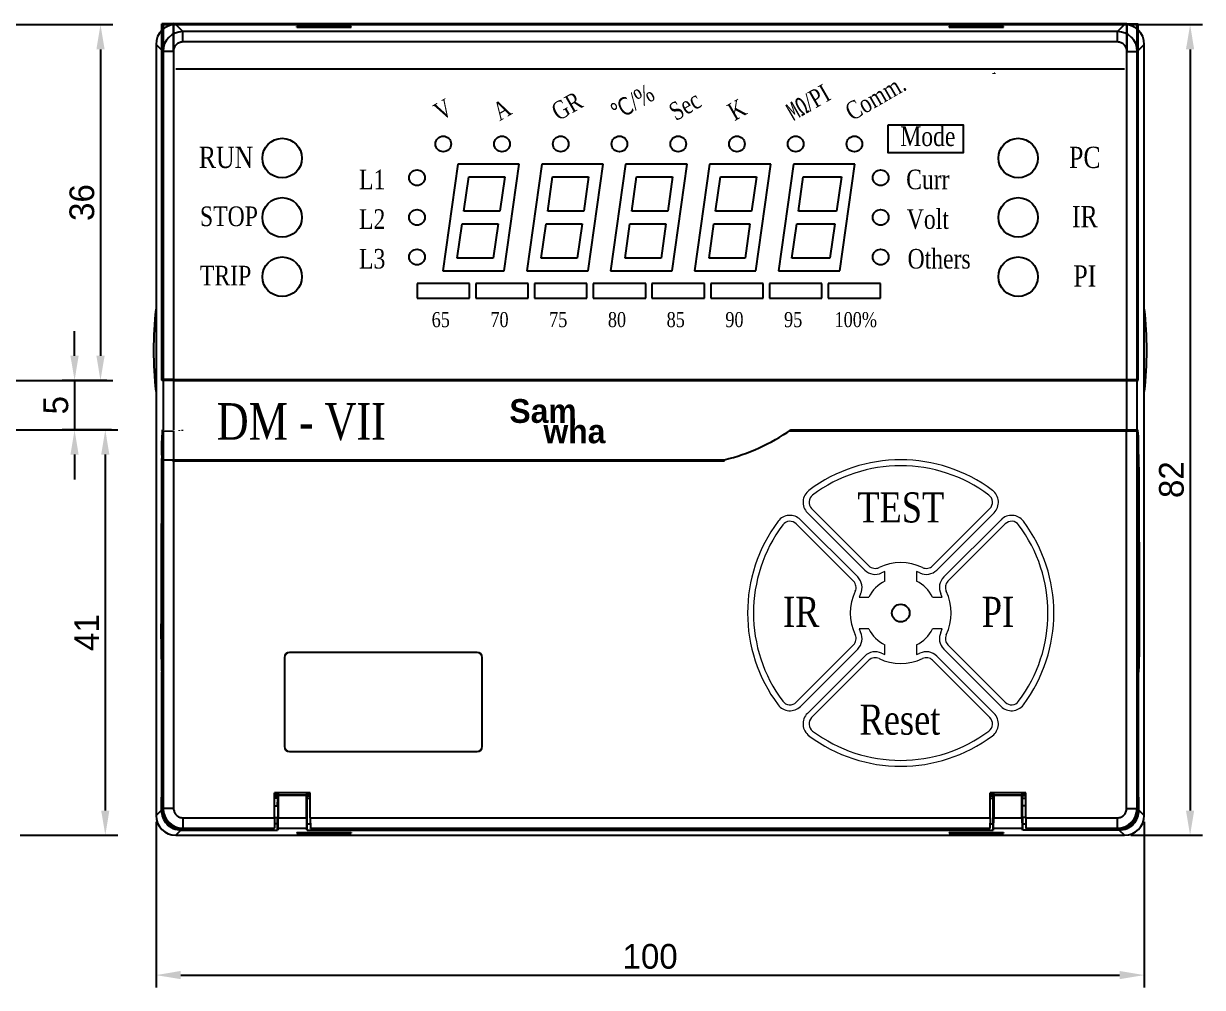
# Model space of a CAD drawing. Header units: millimetres. Extents: x 54 to 1685, y 68 to 1015.
# Drawn here: x 1107.2 to 1226.5, y 88.1 to 185.6 of the extents above; entities that cross this region are included whole.
import ezdxf
from ezdxf.enums import TextEntityAlignment as Align

# ---------------------------------------------------------------- set-up
doc = ezdxf.new("R2010")
doc.units = ezdxf.units.MM
doc.layers.add('02___PRT_ALL_AXES', color=7, linetype='Continuous')
doc.layers.add('40', color=7, linetype='Continuous')
doc.styles.add('SS', font='batang.ttc', dxfattribs={"width": 0.8})
doc.styles.get("Standard").update_dxf_attribs({"font": 'BareunDotumPro1.ttf'})
doc.dimstyles.new('ISO-25', dxfattribs={"dimtxt": 2.5, "dimasz": 2.5, "dimexe": 1.25, "dimexo": 0.625, "dimtad": 1, "dimtxsty": 'Standard', "dimcen": 2.5, "dimadec": 0, "dimazin": 0, "dimtfac": 1, "dimtmove": 0, "dimatfit": 3, "dimfxl": 0, "dimarcsym": 0})

# ---------------------------------------------------------------- blocks, each defined once
blk = doc.blocks.new('*D11')
at = {"color": 0, "lineweight": -2}
for p, q in [((1219.27, 185.46), (1226.53, 185.46)), ((1225.28, 182.96), (1225.28, 105.96)), ((1219.27, 103.46), (1226.53, 103.46))]:
    blk.add_line(p, q, dxfattribs=at)
at = {"color": 0}
for points in [[(1225.69, 182.96), (1224.86, 182.96), (1225.28, 185.46)], [(1224.86, 105.96), (1225.69, 105.96), (1225.28, 103.46)]]:
    blk.add_solid(points, dxfattribs=at)
at = {"layer": 'Defpoints', "color": 0}
for p in [(1218.64, 185.46), (1218.64, 103.46), (1225.28, 103.46)]:
    blk.add_point(p, dxfattribs=at)
at = {"color": 0, "insert": (1223.4, 139.43), "char_height": 2.5, "attachment_point": 5, "rotation": 90}
blk.add_mtext('82', dxfattribs=at)
blk = doc.blocks.new('*D12')
at = {"color": 0, "lineweight": -2}
for p, q in [((1120.64, 104.83), (1120.64, 88.06)), ((1220.64, 104.83), (1220.64, 88.06)), ((1123.14, 89.31), (1218.14, 89.31))]:
    blk.add_line(p, q, dxfattribs=at)
at = {"color": 0}
for points in [[(1123.14, 89.73), (1123.14, 88.9), (1120.64, 89.31)], [(1218.14, 88.9), (1218.14, 89.73), (1220.64, 89.31)]]:
    blk.add_solid(points, dxfattribs=at)
at = {"layer": 'Defpoints', "color": 0}
for p in [(1120.64, 105.46), (1220.64, 105.46), (1220.64, 89.31)]:
    blk.add_point(p, dxfattribs=at)
at = {"color": 0, "insert": (1170.64, 91.19), "char_height": 2.5, "attachment_point": 5}
blk.add_mtext('100', dxfattribs=at)
blk = doc.blocks.new('*D13')
at = {"color": 0, "lineweight": -2}
for p, q in [((1099.74, 144.46), (1116.76, 144.46)), ((1115.51, 141.96), (1115.51, 105.96)), ((1106.91, 103.46), (1116.76, 103.46))]:
    blk.add_line(p, q, dxfattribs=at)
at = {"color": 0}
for points in [[(1115.92, 141.96), (1115.09, 141.96), (1115.51, 144.46)], [(1115.09, 105.96), (1115.92, 105.96), (1115.51, 103.46)]]:
    blk.add_solid(points, dxfattribs=at)
at = {"layer": 'Defpoints', "color": 0}
for p in [(1099.11, 144.46), (1106.29, 103.46), (1115.51, 103.46)]:
    blk.add_point(p, dxfattribs=at)
at = {"color": 0, "insert": (1113.63, 123.96), "char_height": 2.5, "attachment_point": 5, "rotation": 90}
blk.add_mtext('41', dxfattribs=at)
blk = doc.blocks.new('*D14')
at = {"color": 0, "lineweight": -2}
for p, q in [((1106.29, 185.46), (1116.27, 185.46)), ((1115.02, 182.96), (1115.02, 151.96)), ((1099.69, 149.46), (1116.27, 149.46))]:
    blk.add_line(p, q, dxfattribs=at)
at = {"color": 0}
for points in [[(1115.44, 182.96), (1114.61, 182.96), (1115.02, 185.46)], [(1114.61, 151.96), (1115.44, 151.96), (1115.02, 149.46)]]:
    blk.add_solid(points, dxfattribs=at)
at = {"layer": 'Defpoints', "color": 0}
for p in [(1105.66, 185.46), (1099.07, 149.46), (1115.02, 149.46)]:
    blk.add_point(p, dxfattribs=at)
at = {"color": 0, "insert": (1113.15, 167.46), "char_height": 2.5, "attachment_point": 5, "rotation": 90}
blk.add_mtext('36', dxfattribs=at)
blk = doc.blocks.new('*D15')
at = {"color": 0, "lineweight": -2}
for p, q in [((1112.4, 151.96), (1112.4, 154.46)), ((1115.65, 149.46), (1111.15, 149.46)), ((1112.4, 149.46), (1112.4, 144.46)), ((1116.13, 144.46), (1111.15, 144.46)), ((1112.4, 141.96), (1112.4, 139.46))]:
    blk.add_line(p, q, dxfattribs=at)
at = {"color": 0}
for points in [[(1111.98, 151.96), (1112.81, 151.96), (1112.4, 149.46)], [(1112.81, 141.96), (1111.98, 141.96), (1112.4, 144.46)]]:
    blk.add_solid(points, dxfattribs=at)
at = {"layer": 'Defpoints', "color": 0}
for p in [(1116.27, 149.46), (1112.4, 144.46), (1116.76, 144.46)]:
    blk.add_point(p, dxfattribs=at)
at = {"color": 0, "insert": (1110.52, 146.96), "char_height": 2.5, "attachment_point": 5, "rotation": 90}
blk.add_mtext('5', dxfattribs=at)

msp = doc.modelspace()

# ---------------------------------------------------------------- linework, layer by layer
at = {"color": 7, "linetype": 'Continuous'}
for p, q in [((1121.348, 185.557), (1121.243, 185.539)), ((1121.243, 149.479), (1121.243, 185.539)), ((1121.243, 185.539), (1135.8, 185.539)), ((1121.243, 185.489), (1121.348, 185.472)), ((1121.243, 185.489), (1135.89, 185.489)), ((1122.4, 185.566), (1121.348, 185.557)), ((1121.348, 182.758), (1121.348, 185.557)), ((1121.348, 185.472), (1121.348, 149.547)), ((1122.4, 185.463), (1121.348, 185.472)), ((1122.4, 182.758), (1122.4, 185.566)), ((1122.4, 185.566), (1218.88, 185.566)), ((1122.4, 185.463), (1122.4, 149.556)), ((1122.4, 185.463), (1218.88, 185.463)), ((1123.345, 184.756), (1122.637, 185.463)), ((1218.643, 185.463), (1122.637, 185.463)), ((1134.89, 185.191), (1134.89, 185.256)), ((1134.89, 185.256), (1140.39, 185.256)), ((1134.89, 185.191), (1140.39, 185.191)), ((1135.8, 185.539), (1135.815, 185.547)), ((1135.8, 185.539), (1135.8, 185.489)), ((1135.815, 185.547), (1139.465, 185.547)), ((1135.89, 185.539), (1135.89, 185.489)), ((1135.904, 185.539), (1135.904, 185.482)), ((1135.904, 185.482), (1139.376, 185.482)), ((1139.376, 185.482), (1139.376, 185.539)), ((1139.39, 185.489), (1139.39, 185.539)), ((1139.39, 185.489), (1168.89, 185.489)), ((1139.48, 185.539), (1139.465, 185.547)), ((1139.48, 185.539), (1139.48, 185.489)), ((1139.48, 185.539), (1168.8, 185.539)), ((1140.39, 185.191), (1140.39, 185.256)), ((1172.39, 185.489), (1201.89, 185.489)), ((1172.48, 185.539), (1201.8, 185.539)), ((1200.89, 185.191), (1200.89, 185.256)), ((1200.89, 185.256), (1206.39, 185.256)), ((1200.89, 185.191), (1206.39, 185.191)), ((1201.8, 185.539), (1201.815, 185.547)), ((1201.8, 185.539), (1201.8, 185.489)), ((1201.815, 185.547), (1205.465, 185.547)), ((1201.89, 185.539), (1201.89, 185.489)), ((1201.904, 185.539), (1201.904, 185.482)), ((1201.904, 185.482), (1205.376, 185.482)), ((1205.39, 185.489), (1220.037, 185.489)), ((1205.48, 185.539), (1220.037, 185.539)), ((1206.39, 185.191), (1206.39, 185.256)), ((1217.935, 184.756), (1218.643, 185.463)), ((1218.88, 185.566), (1219.932, 185.557)), ((1218.88, 185.566), (1218.88, 182.758)), ((1218.88, 185.463), (1219.932, 185.472)), ((1218.88, 149.556), (1218.88, 185.463)), ((1219.932, 185.557), (1220.037, 185.539)), ((1219.932, 185.557), (1219.932, 182.758)), ((1220.037, 185.489), (1219.932, 185.472)), ((1219.932, 149.547), (1219.932, 185.472)), ((1220.037, 149.479), (1220.037, 185.539)), ((1123.345, 183.703), (1123.345, 184.756)), ((1217.935, 184.756), (1123.345, 184.756)), ((1217.935, 183.703), (1123.345, 183.703)), ((1217.935, 183.703), (1217.935, 184.756)), ((1120.64, 183.466), (1120.64, 105.457)), ((1121.348, 182.758), (1120.64, 183.466)), ((1122.4, 182.758), (1121.348, 182.758)), ((1218.88, 182.758), (1219.932, 182.758)), ((1219.932, 182.758), (1220.64, 183.466)), ((1220.64, 105.457), (1220.64, 183.466)), ((1218.643, 180.963), (1122.637, 180.963)), ((1205.376, 180.482), (1205.376, 180.547)), ((1205.39, 180.489), (1205.39, 180.539)), ((1205.48, 180.539), (1205.465, 180.547)), ((1205.48, 180.539), (1205.48, 180.489)), ((1121.243, 149.529), (1121.348, 149.547)), ((1121.243, 149.529), (1139.14, 149.529)), ((1121.348, 149.462), (1121.243, 149.479)), ((1121.243, 149.479), (1139.064, 149.479)), ((1122.4, 149.556), (1121.348, 149.547)), ((1121.348, 149.462), (1121.348, 144.459)), ((1122.4, 149.453), (1121.348, 149.462)), ((1122.4, 149.556), (1218.88, 149.556)), ((1122.4, 149.453), (1122.4, 144.459)), ((1122.4, 149.453), (1218.88, 149.453)), ((1202.14, 149.529), (1220.037, 149.529)), ((1202.216, 149.479), (1220.037, 149.479)), ((1218.88, 149.556), (1219.932, 149.547)), ((1218.88, 149.453), (1219.932, 149.462)), ((1218.88, 144.459), (1218.88, 149.453)), ((1220.037, 149.529), (1219.932, 149.547)), ((1219.932, 149.462), (1220.037, 149.479)), ((1219.932, 144.459), (1219.932, 149.462)), ((1121.322, 144.327), (1121.368, 144.342)), ((1121.368, 144.342), (1122.421, 144.359)), ((1121.368, 144.342), (1121.368, 106.164)), ((1122.421, 144.359), (1122.421, 106.164)), ((1122.993, 144.433), (1122.993, 144.359)), ((1123.293, 144.459), (1123.293, 144.359)), ((1184.733, 144.359), (1218.859, 144.359)), ((1184.878, 144.459), (1219.974, 144.459)), ((1217.987, 144.359), (1217.987, 144.459)), ((1218.287, 144.359), (1218.287, 144.433)), ((1218.859, 144.359), (1219.911, 144.342)), ((1218.859, 106.164), (1218.859, 144.359)), ((1219.957, 144.327), (1219.911, 144.342)), ((1219.911, 106.164), (1219.911, 144.342)), ((1121.222, 141.959), (1121.222, 143.359)), ((1121.222, 143.359), (1121.245, 143.359)), ((1121.245, 143.327), (1121.245, 106.041)), ((1220.035, 143.359), (1220.058, 143.359)), ((1220.035, 106.041), (1220.035, 143.327)), ((1220.058, 141.959), (1220.058, 143.359)), ((1121.201, 141.442), (1178.166, 141.442)), ((1122.316, 141.342), (1178.166, 141.342)), ((1134.135, 121.944), (1134.14, 121.938)), ((1153.145, 121.944), (1134.135, 121.944)), ((1153.14, 121.938), (1134.14, 121.938)), ((1153.145, 121.944), (1153.14, 121.938)), ((1133.635, 121.444), (1133.64, 121.439)), ((1133.635, 121.444), (1133.635, 112.433)), ((1133.64, 121.439), (1133.64, 112.438)), ((1153.645, 121.444), (1153.64, 121.439)), ((1153.64, 112.438), (1153.64, 121.439)), ((1153.645, 112.433), (1153.645, 121.444)), ((1121.222, 107.452), (1121.222, 119.959)), ((1220.058, 107.452), (1220.058, 119.959)), ((1133.635, 112.433), (1133.64, 112.438)), ((1153.645, 112.433), (1153.64, 112.438)), ((1134.135, 111.933), (1134.14, 111.938)), ((1134.135, 111.933), (1153.145, 111.933)), ((1134.14, 111.938), (1153.14, 111.938)), ((1153.145, 111.933), (1153.14, 111.938)), ((1121.202, 107.21), (1121.222, 107.452)), ((1121.222, 107.452), (1121.245, 107.452)), ((1132.64, 105.219), (1132.64, 107.746)), ((1136.24, 107.746), (1132.64, 107.746)), ((1132.64, 107.592), (1132.98, 107.592)), ((1132.957, 107.546), (1132.64, 107.546)), ((1132.64, 107.452), (1132.957, 107.452)), ((1132.951, 107.21), (1132.957, 107.452)), ((1132.957, 107.546), (1132.98, 107.592)), ((1132.957, 107.452), (1132.957, 107.546)), ((1132.985, 107.746), (1132.985, 107.501)), ((1132.985, 107.501), (1133.017, 107.469)), ((1135.895, 107.501), (1132.985, 107.501)), ((1133.017, 107.469), (1133.017, 105.219)), ((1135.863, 107.469), (1133.017, 107.469)), ((1135.895, 107.501), (1135.863, 107.469)), ((1135.863, 105.219), (1135.863, 107.469)), ((1135.895, 107.501), (1135.895, 107.746)), ((1135.922, 107.546), (1135.9, 107.592)), ((1135.9, 107.592), (1136.24, 107.592)), ((1135.922, 107.546), (1135.922, 107.452)), ((1136.24, 107.546), (1135.922, 107.546)), ((1135.929, 107.21), (1135.922, 107.452)), ((1135.922, 107.452), (1136.24, 107.452)), ((1136.24, 105.219), (1136.24, 107.746)), ((1208.64, 107.746), (1205.04, 107.746)), ((1205.04, 105.219), (1205.04, 107.746)), ((1205.04, 107.592), (1205.38, 107.592)), ((1205.357, 107.546), (1205.04, 107.546)), ((1205.04, 107.452), (1205.357, 107.452)), ((1205.351, 107.21), (1205.357, 107.452)), ((1205.357, 107.546), (1205.38, 107.592)), ((1205.357, 107.452), (1205.357, 107.546)), ((1205.385, 107.746), (1205.385, 107.501)), ((1208.295, 107.501), (1205.385, 107.501)), ((1205.385, 107.501), (1205.417, 107.469)), ((1208.263, 107.469), (1205.417, 107.469)), ((1205.417, 107.469), (1205.417, 105.219)), ((1208.295, 107.501), (1208.263, 107.469)), ((1208.263, 105.219), (1208.263, 107.469)), ((1208.295, 107.501), (1208.295, 107.746)), ((1208.3, 107.592), (1208.64, 107.592)), ((1208.322, 107.546), (1208.3, 107.592)), ((1208.64, 107.546), (1208.322, 107.546)), ((1208.322, 107.546), (1208.322, 107.452)), ((1208.64, 107.452), (1208.322, 107.452)), ((1208.329, 107.21), (1208.322, 107.452)), ((1208.64, 105.219), (1208.64, 107.746)), ((1220.058, 107.452), (1220.035, 107.452)), ((1220.078, 107.21), (1220.058, 107.452)), ((1121.187, 106.004), (1121.202, 107.21)), ((1121.245, 107.21), (1121.202, 107.21)), ((1132.951, 107.21), (1132.64, 107.21)), ((1132.64, 106.446), (1132.985, 106.446)), ((1132.948, 106.446), (1132.951, 107.21)), ((1135.94, 104.599), (1135.929, 107.21)), ((1135.929, 107.21), (1136.24, 107.21)), ((1205.04, 107.21), (1205.351, 107.21)), ((1205.34, 104.599), (1205.351, 107.21)), ((1208.64, 106.446), (1208.295, 106.446)), ((1208.329, 107.21), (1208.64, 107.21)), ((1208.332, 106.446), (1208.329, 107.21)), ((1220.035, 107.21), (1220.078, 107.21)), ((1220.093, 106.004), (1220.078, 107.21)), ((1121.187, 106.004), (1120.64, 105.457)), ((1121.368, 106.164), (1121.245, 106.041)), ((1122.421, 106.164), (1121.368, 106.164)), ((1123.366, 105.219), (1123.366, 104.167)), ((1123.366, 105.219), (1132.64, 105.219)), ((1132.64, 105.219), (1132.623, 104.167)), ((1132.64, 105.246), (1132.985, 105.246)), ((1132.94, 104.599), (1132.943, 105.246)), ((1132.999, 104.167), (1133.017, 105.219)), ((1133.017, 105.219), (1135.863, 105.219)), ((1135.863, 105.219), (1135.881, 104.167)), ((1136.24, 105.219), (1205.04, 105.219)), ((1136.24, 105.219), (1136.257, 104.167)), ((1205.04, 105.219), (1205.023, 104.167)), ((1205.399, 104.167), (1205.417, 105.219)), ((1205.417, 105.219), (1208.263, 105.219)), ((1208.263, 105.219), (1208.281, 104.167)), ((1208.64, 105.246), (1208.295, 105.246)), ((1208.34, 104.599), (1208.337, 105.246)), ((1208.64, 105.219), (1217.914, 105.219)), ((1208.64, 105.219), (1208.657, 104.167)), ((1217.914, 105.219), (1217.914, 104.167)), ((1218.859, 106.164), (1219.911, 106.164)), ((1219.911, 106.164), (1220.035, 106.041)), ((1220.093, 106.004), (1220.64, 105.457)), ((1121.905, 104.599), (1121.729, 104.599)), ((1123.167, 103.989), (1122.637, 103.459)), ((1123.167, 103.989), (1132.94, 103.989)), ((1123.231, 104.124), (1123.325, 104.126)), ((1123.366, 104.167), (1123.325, 104.126)), ((1123.325, 104.126), (1132.609, 104.126)), ((1123.325, 104.124), (1132.608, 104.124)), ((1123.366, 104.167), (1132.623, 104.167)), ((1132.609, 104.126), (1132.608, 104.125)), ((1132.609, 104.126), (1132.623, 104.167)), ((1132.94, 104.599), (1132.63, 104.599)), ((1132.94, 103.989), (1132.94, 104.599)), ((1132.999, 104.167), (1132.94, 103.989)), ((1132.999, 104.167), (1135.881, 104.167)), ((1135.94, 103.989), (1135.881, 104.167)), ((1135.94, 104.599), (1136.25, 104.599)), ((1135.94, 103.989), (1135.94, 104.599)), ((1135.94, 103.989), (1205.34, 103.989)), ((1136.271, 104.126), (1136.257, 104.167)), ((1136.257, 104.167), (1205.023, 104.167)), ((1136.271, 104.126), (1136.272, 104.125)), ((1136.271, 104.126), (1205.009, 104.126)), ((1136.272, 104.124), (1205.008, 104.124)), ((1205.009, 104.126), (1205.008, 104.125)), ((1205.023, 104.167), (1205.009, 104.126)), ((1205.03, 104.599), (1205.34, 104.599)), ((1205.34, 103.989), (1205.34, 104.599)), ((1205.399, 104.167), (1205.34, 103.989)), ((1205.399, 104.167), (1208.281, 104.167)), ((1208.34, 103.989), (1208.281, 104.167)), ((1208.34, 104.599), (1208.65, 104.599)), ((1208.34, 103.989), (1208.34, 104.599)), ((1218.113, 103.989), (1208.34, 103.989)), ((1208.657, 104.167), (1217.914, 104.167)), ((1208.657, 104.167), (1208.671, 104.126)), ((1208.671, 104.126), (1217.955, 104.126)), ((1208.671, 104.126), (1208.672, 104.125)), ((1208.672, 104.124), (1217.955, 104.124)), ((1217.914, 104.167), (1217.955, 104.126)), ((1217.955, 104.126), (1218.049, 104.124)), ((1218.113, 103.989), (1218.643, 103.459)), ((1219.375, 104.599), (1219.551, 104.599)), ((1122.637, 103.459), (1218.643, 103.459)), ((1134.89, 103.732), (1140.39, 103.732)), ((1134.89, 103.732), (1134.89, 103.666)), ((1134.89, 103.666), (1140.39, 103.666)), ((1140.39, 103.732), (1140.39, 103.666)), ((1200.89, 103.732), (1206.39, 103.732)), ((1200.89, 103.732), (1200.89, 103.666)), ((1200.89, 103.666), (1206.39, 103.666)), ((1206.39, 103.732), (1206.39, 103.666))]:
    msp.add_line(p, q, dxfattribs=at)
at = {"color": 7, "linetype": 'Continuous', "lineweight": 15}
for p, q in [((1192.351, 130.29), (1186.553, 136.088)), ((1192.775, 130.714), (1186.977, 136.512)), ((1205.018, 136.512), (1199.22, 130.714)), ((1205.442, 136.088), (1199.644, 130.29)), ((1185.422, 134.957), (1191.22, 129.159)), ((1185.846, 135.381), (1191.644, 129.583)), ((1200.351, 129.583), (1206.149, 135.381)), ((1200.775, 129.159), (1206.573, 134.957)), ((1194.397, 129.161), (1194.397, 130.142)), ((1197.597, 130.142), (1197.597, 129.161)), ((1191.791, 127.536), (1192.772, 127.536)), ((1199.222, 127.536), (1200.203, 127.536)), ((1192.772, 124.336), (1191.791, 124.336)), ((1200.203, 124.336), (1199.222, 124.336)), ((1191.22, 122.714), (1185.422, 116.916)), ((1191.644, 122.29), (1185.846, 116.492)), ((1194.397, 121.73), (1194.397, 122.711)), ((1197.597, 122.711), (1197.597, 121.73)), ((1206.149, 116.492), (1200.351, 122.29)), ((1206.573, 116.916), (1200.775, 122.714)), ((1186.553, 115.785), (1192.351, 121.583)), ((1186.977, 115.361), (1192.775, 121.159)), ((1199.22, 121.159), (1205.018, 115.361)), ((1199.644, 121.583), (1205.442, 115.785))]:
    msp.add_line(p, q, dxfattribs=at)
msp.add_lwpolyline([(1194.729, 175.336), (1202.322, 175.336), (1202.322, 172.507), (1194.729, 172.507)], close=True)
at = {"color": 1}
for centre, radius in [((1133.404, 171.96), 2), ((1207.876, 165.96), 2), ((1207.876, 159.96), 2), ((1195.997, 125.936), 0.894)]:
    msp.add_circle(centre, radius, dxfattribs=at)
at = {"color": 3}
for centre in [(1207.876, 171.96), (1133.404, 165.96)]:
    msp.add_circle(centre, 2, dxfattribs=at)
at = {"color": 30}
msp.add_circle((1133.404, 159.96), 2, dxfattribs=at)
at = {"color": 7, "linetype": 'Continuous'}
for centre, radius, start, end in [((1123.348, 182.755), 2, 90.08421, 179.91579), ((1217.932, 182.755), 2, 0.08421, 89.91579), ((1110.257, 138.001), 11.657, 19.4695, 19.85245), ((1231.022, 138.001), 11.657, 160.14755, 160.5305), ((1110.264, 123.916), 11.65, 340.14755, 340.53109), ((1231.016, 123.916), 11.65, 199.46891, 199.85245), ((1123.369, 106.167), 2, 180.08421, 269.91579), ((1217.911, 106.167), 2, 270.08421, 359.91579)]:
    msp.add_arc(centre, radius, start, end, dxfattribs=at)
at = {"color": 7}
msp.add_arc((1173.387, 161.047), 20.179, 283.6991, 304.713, dxfattribs=at)
at = {"color": 7, "linetype": 'Continuous', "lineweight": 15}
for centre, radius, start, end in [((1195.997, 125.936), 15.5, 53.21321, 126.78679), ((1195.997, 125.936), 14.9, 53.21321, 126.78679), ((1187.614, 137.149), 1.5, 126.78679, 225), ((1187.614, 137.149), 0.9, 126.78679, 225), ((1204.381, 137.149), 0.9, 315, 53.21321), ((1204.381, 137.149), 1.5, 315, 53.21321), ((1195.997, 125.936), 15.5, 143.21321, 216.78679), ((1195.997, 125.936), 14.9, 143.21321, 216.78679), ((1184.785, 134.32), 1.5, 45, 143.21321), ((1184.785, 134.32), 0.9, 45, 143.21321), ((1207.21, 134.32), 1.5, 36.78679, 135), ((1207.21, 134.32), 0.9, 36.78679, 135), ((1195.997, 125.936), 14.9, 323.21321, 36.78679), ((1195.997, 125.936), 15.5, 323.21321, 36.78679), ((1193.412, 131.351), 1.5, 225, 295.52878), ((1193.412, 131.351), 0.9, 225, 295.52878), ((1195.997, 125.936), 5.1, 64.47122, 115.52878), ((1195.997, 125.936), 4.5, 110.8275, 115.52878), ((1195.997, 125.936), 4.5, 64.47122, 69.1725), ((1198.583, 131.351), 1.5, 244.47122, 315), ((1198.583, 131.351), 0.9, 244.47122, 315), ((1190.583, 128.522), 0.9, 334.47122, 45), ((1190.583, 128.522), 1.5, 334.47122, 45), ((1195.997, 125.936), 3.6, 116.3878, 153.6122), ((1195.997, 125.936), 3.6, 26.3878, 63.6122), ((1201.412, 128.522), 1.5, 135, 205.52878), ((1201.412, 128.522), 0.9, 135, 205.52878), ((1195.997, 125.936), 5.1, 154.47122, 205.52878), ((1195.997, 125.936), 4.5, 154.47122, 159.1725), ((1195.997, 125.936), 4.5, 20.8275, 25.52878), ((1195.997, 125.936), 5.1, 334.47122, 25.52878), ((1195.997, 125.936), 4.5, 200.8275, 205.52878), ((1195.997, 125.936), 3.6, 206.3878, 243.6122), ((1195.997, 125.936), 3.6, 296.3878, 333.6122), ((1195.997, 125.936), 4.5, 334.47122, 339.1725), ((1190.583, 123.351), 0.9, 315, 25.52878), ((1190.583, 123.351), 1.5, 315, 25.52878), ((1201.412, 123.351), 1.5, 154.47122, 225), ((1201.412, 123.351), 0.9, 154.47122, 225), ((1193.412, 120.522), 1.5, 64.47122, 135), ((1195.997, 125.936), 4.5, 244.47122, 249.1725), ((1195.997, 125.936), 4.5, 290.8275, 295.52878), ((1198.583, 120.522), 1.5, 45, 115.52878), ((1193.412, 120.522), 0.9, 64.47122, 135), ((1195.997, 125.936), 5.1, 244.47122, 295.52878), ((1198.583, 120.522), 0.9, 45, 115.52878), ((1184.785, 117.553), 0.9, 216.78679, 315), ((1207.21, 117.553), 0.9, 225, 323.21321), ((1184.785, 117.553), 1.5, 216.78679, 315), ((1187.614, 114.724), 1.5, 135, 233.21321), ((1204.381, 114.724), 1.5, 306.78679, 45), ((1207.21, 117.553), 1.5, 225, 323.21321), ((1187.614, 114.724), 0.9, 135, 233.21321), ((1204.381, 114.724), 0.9, 306.78679, 45), ((1195.997, 125.936), 15.5, 233.21321, 306.78679), ((1195.997, 125.936), 14.9, 233.21321, 306.78679)]:
    msp.add_arc(centre, radius, start, end, dxfattribs=at)
at = {"color": 7, "linetype": 'Continuous'}
for centre, major_axis, ratio, start_param, end_param in [((1122.643, 183.461), (1.418, -1.418), 0.9972647, 2.357564, 3.9256213), ((1218.637, 183.461), (1.418, 1.418), 0.9972647, -0.7840286, 0.7840286), ((1121.305, 143.356), (0, 1.103), 0.075882, 6.2801387, 7.850935), ((1123.003, 142.859), (0, 1.6), 0.0349208, 0.1819588, 0.3537786), ((1218.277, 142.859), (0, 1.6), 0.0349208, -0.3537841, -0.1819588), ((1219.974, 143.356), (0, 1.103), 0.075882, 4.7154356, 6.2862319), ((1121.324, 143.324), (0, 1.003), 0.0782299, 0.0140979, 1.5674409), ((1219.956, 143.324), (0, 1.003), 0.0782299, 4.7157444, 6.2690874), ((1134.135, 121.444), (0.354, -0.354), 0.9996955, 2.3563468, 3.9268385), ((1134.14, 121.438), (0.354, -0.354), 0.9996955, 2.3563468, 3.9268385), ((1153.14, 121.438), (-0.354, -0.354), 0.9996955, 2.3563468, 3.9268385), ((1153.145, 121.444), (0.354, 0.354), 0.9996955, -0.7852459, 0.7852459), ((1134.135, 112.433), (0.354, 0.354), 0.9996955, 2.3563468, 3.9268385), ((1134.14, 112.439), (0.354, 0.354), 0.9996955, 2.3563468, 3.9268385), ((1153.14, 112.439), (-0.354, 0.354), 0.9996955, 2.3563468, 3.9268385), ((1153.145, 112.433), (-0.354, 0.354), 0.9996955, -3.9268385, -2.3563468), ((1132.98, 107.892), (0, 0.3), 0.0174551, -3.1066861, -2.0799773), ((1135.9, 107.892), (0, 0.3), 0.0174551, -4.203208, -3.1764992), ((1205.38, 107.892), (0, 0.3), 0.0174551, -3.1066861, -2.0799773), ((1208.3, 107.892), (0, 0.3), 0.0174551, -4.203208, -3.1764992), ((1132.985, 105.846), (0, 0.7), 0.0174551, -3.6798354, 0.5382428), ((1208.295, 105.846), (0, 0.7), 0.0174551, -0.5382428, 3.6798354), ((1122.643, 105.462), (1.418, 1.418), 0.9972647, -3.9256213, -2.357564), ((1123.19, 106.009), (0.876, 1.838), 0.9802708, -4.2724963, -3.506276), ((1123.248, 106.047), (1.418, 1.418), 0.9972647, 2.357564, 2.5671651), ((1218.637, 105.462), (1.418, -1.418), 0.9972647, -0.7840286, 0.7840286), ((1218.09, 106.009), (-0.876, 1.838), 0.9802708, -2.7769093, -2.010689), ((1218.032, 106.047), (-1.418, 1.418), 0.9972647, -2.5671651, -2.357564), ((1123.172, 105.991), (1.418, 1.418), 0.9972647, -3.159401, -2.357564), ((1218.108, 105.991), (1.418, -1.418), 0.9972647, -0.7840286, 0.0178083)]:
    msp.add_ellipse(centre, major_axis=major_axis, ratio=ratio, start_param=start_param, end_param=end_param, dxfattribs=at)
for points, knots in [([(1123.345, 183.703), (1123.222, 183.704), (1122.973, 183.654), (1122.659, 183.444), (1122.449, 183.13), (1122.399, 182.881), (1122.4, 182.758)], [0, 0, 0, 0, 0.2502191, 0.500153, 0.7500302, 1, 1, 1, 1]), ([(1218.88, 182.758), (1218.88, 182.881), (1218.831, 183.13), (1218.621, 183.444), (1218.306, 183.654), (1218.058, 183.704), (1217.935, 183.703)], [0, 0, 0, 0, 0.2502191, 0.500153, 0.7500302, 1, 1, 1, 1]), ([(1121.222, 141.959), (1121.193, 141.339), (1121.155, 126.005), (1121.136, 123.959), (1121.155, 121.914), (1121.193, 120.58), (1121.222, 119.959)], [0, 0, 0, 0, 0.2329971, 0.500001, 0.7670065, 1, 1, 1, 1]), ([(1220.058, 141.959), (1220.087, 141.339), (1220.125, 126.005), (1220.143, 123.959), (1220.125, 121.914), (1220.087, 120.58), (1220.058, 119.959)], [0, 0, 0, 0, 0.2329971, 0.500001, 0.7670065, 1, 1, 1, 1]), ([(1121.289, 105.624), (1121.316, 105.499), (1121.394, 105.258), (1121.578, 104.937), (1121.807, 104.672), (1122.146, 104.4), (1122.622, 104.18), (1123.031, 104.124), (1123.23, 104.124)], [0, 0, 0, 0, 0.1453169, 0.2844545, 0.4157128, 0.5400544, 0.7741645, 1, 1, 1, 1]), ([(1122.421, 106.164), (1122.42, 106.041), (1122.47, 105.793), (1122.68, 105.478), (1122.994, 105.269), (1123.243, 105.219), (1123.366, 105.219)], [0, 0, 0, 0, 0.2502193, 0.5001512, 0.7500273, 1, 1, 1, 1]), ([(1217.914, 105.219), (1218.037, 105.219), (1218.286, 105.269), (1218.6, 105.479), (1218.81, 105.793), (1218.859, 106.041), (1218.859, 106.164)], [0, 0, 0, 0, 0.2502193, 0.5001512, 0.7500273, 1, 1, 1, 1]), ([(1218.05, 104.124), (1218.249, 104.124), (1218.657, 104.18), (1219.134, 104.4), (1219.472, 104.672), (1219.702, 104.937), (1219.886, 105.258), (1219.964, 105.499), (1219.991, 105.624)], [0, 0, 0, 0, 0.2258312, 0.4599354, 0.5842729, 0.7155252, 0.8546651, 1, 1, 1, 1])]:
    msp.add_open_spline(points, degree=3, knots=knots, dxfattribs=at)
at = {"layer": '02___PRT_ALL_AXES', "color": 7, "linetype": 'Continuous'}
for p, q in [((1151.176, 171.352), (1149.661, 160.568)), ((1157.393, 171.352), (1151.176, 171.352)), ((1155.877, 160.568), (1157.393, 171.352)), ((1159.667, 171.352), (1158.152, 160.568)), ((1165.883, 171.352), (1159.667, 171.352)), ((1164.368, 160.568), (1165.883, 171.352)), ((1168.158, 171.352), (1166.642, 160.568)), ((1174.374, 171.352), (1168.158, 171.352)), ((1172.859, 160.568), (1174.374, 171.352)), ((1176.649, 171.352), (1175.133, 160.568)), ((1182.865, 171.352), (1176.649, 171.352)), ((1181.349, 160.568), (1182.865, 171.352)), ((1185.139, 171.352), (1183.624, 160.568)), ((1191.356, 171.352), (1185.139, 171.352)), ((1189.84, 160.568), (1191.356, 171.352)), ((1151.794, 166.597), (1152.283, 170.078)), ((1152.283, 170.078), (1155.927, 170.078)), ((1155.927, 170.078), (1155.438, 166.597)), ((1160.285, 166.597), (1160.774, 170.078)), ((1160.774, 170.078), (1164.418, 170.078)), ((1164.418, 170.078), (1163.929, 166.597)), ((1168.776, 166.597), (1169.265, 170.078)), ((1169.265, 170.078), (1172.909, 170.078)), ((1172.909, 170.078), (1172.42, 166.597)), ((1177.266, 166.597), (1177.756, 170.078)), ((1177.756, 170.078), (1181.4, 170.078)), ((1181.4, 170.078), (1180.91, 166.597)), ((1185.65, 166.597), (1186.139, 170.078)), ((1186.139, 170.078), (1189.998, 170.078)), ((1189.998, 170.078), (1189.508, 166.597)), ((1155.438, 166.597), (1151.794, 166.597)), ((1163.929, 166.597), (1160.285, 166.597)), ((1172.42, 166.597), (1168.776, 166.597)), ((1180.91, 166.597), (1177.266, 166.597)), ((1189.508, 166.597), (1185.65, 166.597)), ((1151.126, 161.842), (1151.615, 165.323)), ((1151.615, 165.323), (1155.259, 165.323)), ((1155.259, 165.323), (1154.77, 161.842)), ((1159.617, 161.842), (1160.106, 165.323)), ((1160.106, 165.323), (1163.75, 165.323)), ((1163.75, 165.323), (1163.261, 161.842)), ((1168.107, 161.842), (1168.597, 165.323)), ((1168.597, 165.323), (1172.241, 165.323)), ((1172.241, 165.323), (1171.751, 161.842)), ((1176.598, 161.842), (1177.087, 165.323)), ((1177.087, 165.323), (1180.731, 165.323)), ((1180.731, 165.323), (1180.242, 161.842)), ((1184.982, 161.842), (1185.471, 165.323)), ((1185.471, 165.323), (1189.329, 165.323)), ((1189.329, 165.323), (1188.84, 161.842)), ((1154.77, 161.842), (1151.126, 161.842)), ((1163.261, 161.842), (1159.617, 161.842)), ((1171.751, 161.842), (1168.107, 161.842)), ((1180.242, 161.842), (1176.598, 161.842)), ((1188.84, 161.842), (1184.982, 161.842)), ((1149.661, 160.568), (1155.877, 160.568)), ((1158.152, 160.568), (1164.368, 160.568)), ((1166.642, 160.568), (1172.859, 160.568)), ((1175.133, 160.568), (1181.349, 160.568)), ((1183.624, 160.568), (1189.84, 160.568)), ((1147.052, 159.274), (1147.052, 157.788)), ((1152.359, 159.274), (1147.052, 159.274)), ((1152.359, 157.788), (1152.359, 159.274)), ((1152.996, 159.274), (1152.996, 157.788)), ((1158.303, 159.274), (1152.996, 159.274)), ((1158.303, 157.788), (1158.303, 159.274)), ((1158.939, 159.274), (1158.939, 157.788)), ((1164.246, 159.274), (1158.939, 159.274)), ((1164.246, 157.788), (1164.246, 159.274)), ((1164.883, 159.274), (1164.883, 157.788)), ((1170.19, 159.274), (1164.883, 159.274)), ((1170.19, 157.788), (1170.19, 159.274)), ((1170.827, 159.274), (1170.827, 157.788)), ((1176.133, 159.274), (1170.827, 159.274)), ((1176.133, 157.788), (1176.133, 159.274)), ((1176.77, 159.274), (1176.77, 157.788)), ((1182.077, 159.274), (1176.77, 159.274)), ((1182.077, 157.788), (1182.077, 159.274)), ((1182.714, 159.274), (1182.714, 157.788)), ((1188.02, 159.274), (1182.714, 159.274)), ((1188.02, 157.788), (1188.02, 159.274)), ((1193.964, 159.274), (1188.657, 159.274)), ((1188.657, 159.274), (1188.657, 157.788)), ((1193.964, 157.788), (1193.964, 159.274)), ((1147.052, 157.788), (1152.359, 157.788)), ((1152.996, 157.788), (1158.303, 157.788)), ((1158.939, 157.788), (1164.246, 157.788)), ((1164.883, 157.788), (1170.19, 157.788)), ((1170.827, 157.788), (1176.133, 157.788)), ((1176.77, 157.788), (1182.077, 157.788)), ((1182.714, 157.788), (1188.02, 157.788)), ((1188.657, 157.788), (1193.964, 157.788))]:
    msp.add_line(p, q, dxfattribs=at)
for centre in [(1149.706, 173.389), (1155.649, 173.389), (1161.593, 173.389), (1167.536, 173.389), (1173.48, 173.389), (1179.423, 173.389), (1185.367, 173.389), (1191.311, 173.389), (1147.052, 169.972), (1193.964, 169.972), (1147.052, 165.96), (1193.964, 165.96), (1147.052, 161.948), (1193.964, 161.948)]:
    msp.add_circle(centre, 0.796, dxfattribs=at)
for centre, start, end in [((1158.276, 152.509), 173.70019, 186.29981), ((1183.004, 152.509), 353.70019, 6.29981)]:
    msp.add_arc(centre, 37.886, start, end, dxfattribs=at)

# ---------------------------------------------------------------- texts
at = {"color": 0, "style": 'SS', "width": 0.8}
for s, height, p in [('℃/%', 1.8144, (1167.296, 175.678)), ('㏁/PI', 1.8144, (1185.126, 175.678)), ('Comm.', 1.8144, (1191.07, 175.678)), ('V', 1.814, (1149.465, 175.678)), ('GR', 1.8144, (1161.352, 175.678)), ('Sec', 1.8144, (1173.239, 175.678)), ('K', 1.814, (1179.183, 175.678)), ('A', 1.814, (1155.409, 175.678))]:
    msp.add_text(s, height=height, rotation=30, dxfattribs=at).set_placement(p)
at = {"color": 1, "linetype": 'Continuous', "style": 'SS', "width": 0.8}
for s, height, p in [('STOP', 1.9871, (1125.081, 165.078)), ('TRIP', 1.9871, (1125.081, 159.078)), ('TEST', 3.0468, (1191.602, 135.099))]:
    msp.add_text(s, height=height, dxfattribs=at).set_placement(p)
at = {"color": 7, "linetype": 'Continuous', "style": 'SS', "width": 0.8}
for s, p in [('IR', (1184.085, 124.535)), ('PI', (1204.198, 124.535)), ('Reset', (1191.825, 113.63))]:
    msp.add_text(s, height=3.0468, dxfattribs=at).set_placement(p)
at = {"color": 20, "insert": (1156.402, 147.579), "char_height": 2.40786, "width": 8.65277, "attachment_point": 1}
msp.add_mtext('{\\fPump Demi Bold LET|b0|i0|c0|p2;Sam}', dxfattribs=at)
at = {"color": 5, "insert": (1159.849, 145.518), "char_height": 2.40786, "width": 8.65277, "attachment_point": 1}
msp.add_mtext('{\\fPump Demi Bold LET|b0|i0|c0|p2;wha}', dxfattribs=at)
at = {"layer": '40', "color": 0, "style": 'SS', "width": 0.8}
for s, height, p in [('Mode', 1.9802, (1198.739, 173.177)), ('RUN', 2.1528, (1127.725, 170.957)), ('PC', 2.1528, (1214.627, 170.957)), ('L1', 1.9802, (1142.515, 168.81)), ('Curr', 1.9802, (1198.739, 168.81)), ('IR', 2.1528, (1214.627, 164.957)), ('L2', 1.9802, (1142.515, 164.798)), ('Volt', 1.9802, (1198.739, 164.798)), ('L3', 1.9802, (1142.515, 160.786)), ('Others', 1.9802, (1199.88, 160.786)), ('PI', 2.1528, (1214.627, 158.957)), ('65', 1.5232, (1149.453, 154.859)), ('70', 1.5232, (1155.397, 154.859)), ('75', 1.5232, (1161.341, 154.859)), ('80', 1.5232, (1167.284, 154.859)), ('85', 1.5232, (1173.228, 154.859)), ('90', 1.5232, (1179.171, 154.859)), ('95', 1.5232, (1185.115, 154.859)), ('100%%%', 1.5232, (1191.449, 154.859))]:
    msp.add_text(s, height=height, dxfattribs=at).set_placement(p, align=Align.CENTER)
at = {"layer": '40', "color": 0, "lineweight": -3, "style": 'SS', "width": 0.8}
msp.add_text('DM - VII', height=3.6942, dxfattribs=at).set_placement((1135.343, 143.474), align=Align.CENTER)

# ---------------------------------------------------------------- dimensions: what is measured, and where the dimension line sits
for base, p1, p2, picture, middle in [((1115.023, 149.462), (1105.663, 185.463), (1099.07, 149.462), '*D14', (1113.148, 167.463)), ((1112.398, 144.459), (1116.273, 149.462), (1116.755, 144.459), '*D15', (1110.523, 146.961)), ((1115.505, 103.459), (1099.112, 144.459), (1106.288, 103.459), '*D13', (1113.63, 123.959))]:
    dim = msp.add_linear_dim(base=base, p1=p1, p2=p2, angle=90, dimstyle='ISO-25')
    dim.commit()
    dim.dimension.update_dxf_attribs({"geometry": picture, "text_midpoint": middle})
dim = msp.add_linear_dim(base=(1225.275, 103.459), p1=(1218.643, 185.463), p2=(1218.643, 103.459), angle=90, dimstyle='ISO-25')
dim.commit()
dim.dimension.update_dxf_attribs({"geometry": '*D11', "text_midpoint": (1225.275, 139.433), "dimtype": 160})
dim = msp.add_linear_dim(base=(1220.64, 89.315), p1=(1120.64, 105.457), p2=(1220.64, 105.457), dimstyle='ISO-25')
dim.commit()
dim.dimension.update_dxf_attribs({"geometry": '*D12', "text_midpoint": (1170.64, 91.19)})

doc.saveas('drawing.dxf')
